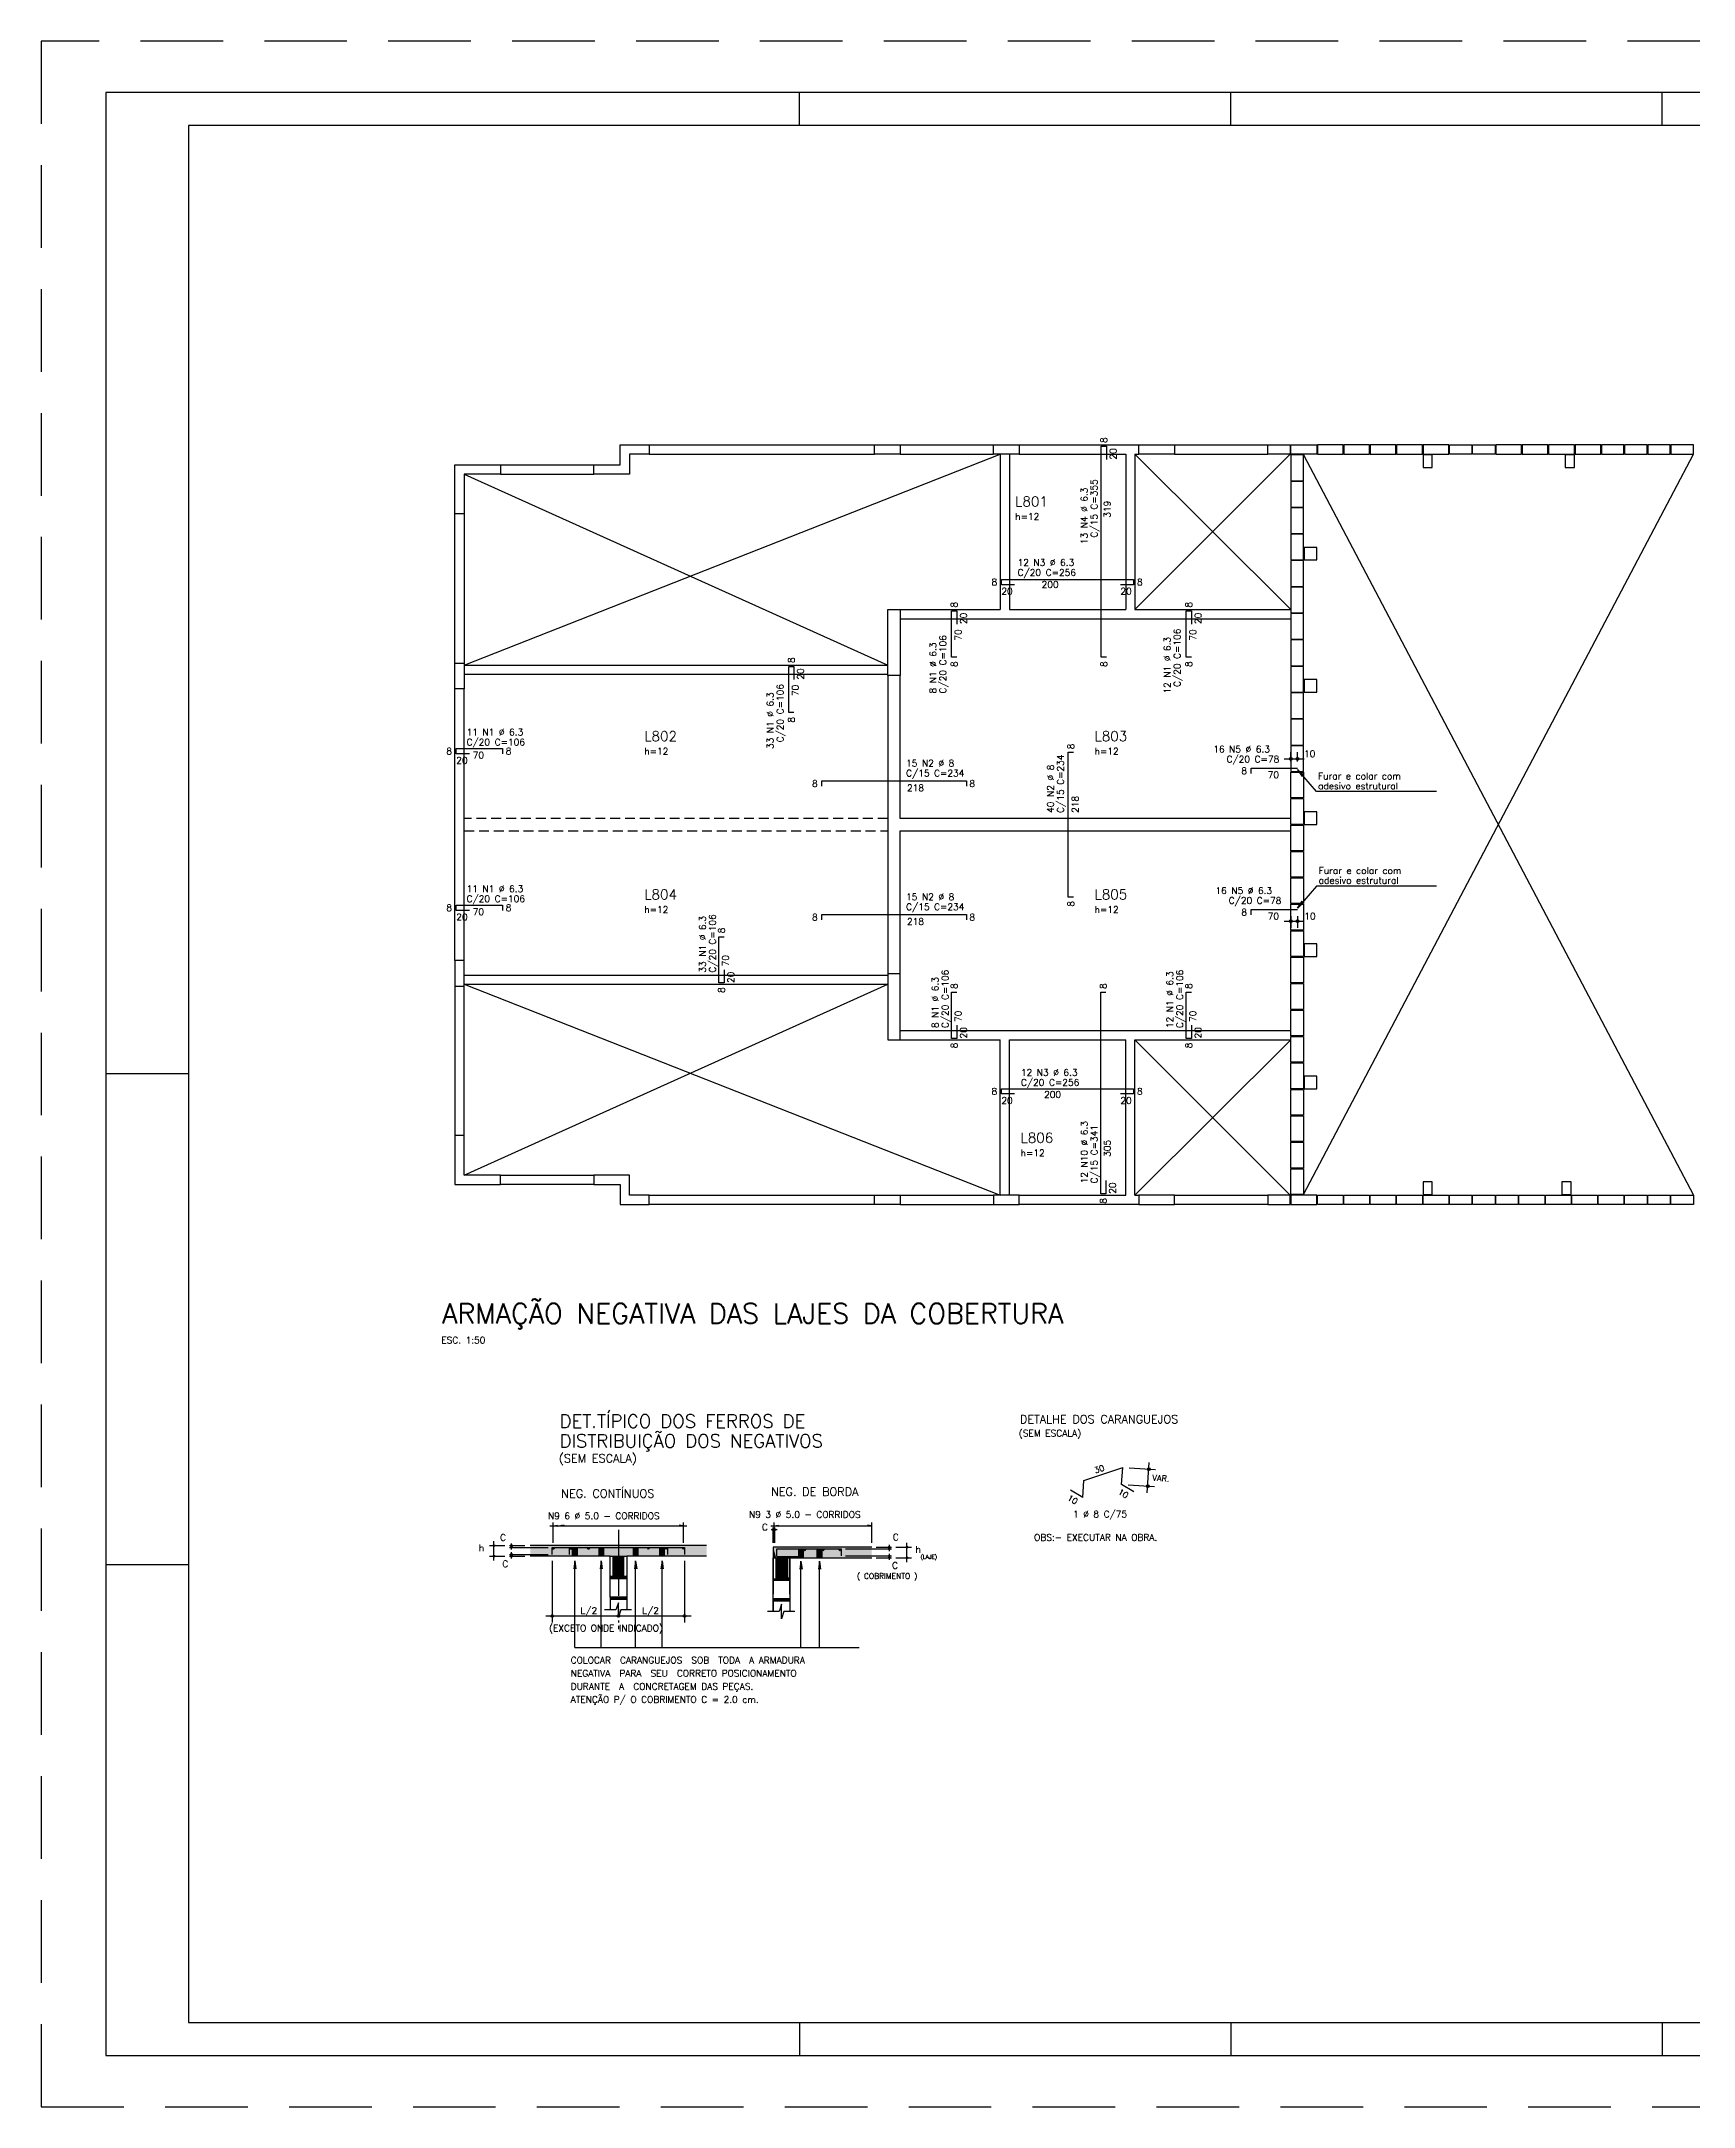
# Model space of a CAD drawing. Extents: x -1.9 to 86, y -1.5 to 61.
# Drawn here: x -1.9 to 48.1, y -1.5 to 61 of the extents above; entities that cross this region are included whole.
import ezdxf

# ---------------------------------------------------------------- set-up
doc = ezdxf.new("R2010")
doc.units = 0
doc.header["$MEASUREMENT"] = 0
for name, pattern in [('ESTILO_TQS_0001', [0.45, 0.3, -0.15]), ('ESTILO_TQS_0004', [3.3, 2, -0.4, 0.05, -0.4, 0.05, -0.4]), ('HIDDEN', [0.375, 0.25, -0.125])]:
    doc.linetypes.add(name, pattern=pattern)
doc.layers.get('0').update_dxf_attribs({"linetype": 'CONTINUOUS'})
doc.layers.get('Defpoints').update_dxf_attribs({"linetype": 'CONTINUOUS'})
for name, color, linetype in [('ARQ_FOLHA', 7, 'CONTINUOUS'), ('PENA_01', 1, 'CONTINUOUS'), ('PENA_02', 2, 'CONTINUOUS'), ('PENA_03', 3, 'CONTINUOUS'), ('PENA_04', 4, 'CONTINUOUS'), ('PENA_05', 5, 'CONTINUOUS'), ('PENA_06', 6, 'CONTINUOUS'), ('PENA_10', 253, 'CONTINUOUS')]:
    doc.layers.add(name, color=color, linetype=linetype)
doc.styles.get("Standard").update_dxf_attribs({"font": 'ROMANS.SHX'})

# ---------------------------------------------------------------- blocks, each defined once
blk = doc.blocks.new('FOLHA A1 - 841 X 594')
at = {"layer": 'ARQ_FOLHA', "color": 1}
for p, q in [((-631, 584), (-631, 594)), ((-500.5, 584), (-500.5, 594)), ((-370, 584), (-370, 594)), ((-816, 297), (-841, 297)), ((-816, 148.5), (-841, 148.5)), ((-631, 10), (-631, 0)), ((-500.5, 10), (-500.5, 0)), ((-370, 10), (-370, 0))]:
    blk.add_line(p, q, dxfattribs=at)
for points in [[(-841, 0), (0, 0), (0, 594), (-841, 594)], [(-816, 10), (-10, 10), (-10, 584), (-816, 584)]]:
    blk.add_lwpolyline(points, close=True, dxfattribs=at)
at = {"layer": 'Defpoints', "color": 8, "linetype": 'HIDDEN', "ltscale": 100}
blk.add_lwpolyline([(-860.5, 609.5), (-860.5, -15.5), (19.5, -15.5), (19.5, 609.5)], close=True, dxfattribs=at)
blk = doc.blocks.new('*U24')
blk.add_blockref('FOLHA A1 - 841 X 594', (0, 0))

msp = doc.modelspace()

# ---------------------------------------------------------------- linework, layer by layer
at = {"layer": 'PENA_01', "linetype": 'Continuous'}
for p, q in [((23.667, 41.757), (23.667, 32.737)), ((24.047, 37.437), (24.047, 41.757)), ((35.867, 39.157), (35.867, 39.439)), ((36.067, 39.157), (36.067, 39.439)), ((35.667, 39.239), (36.267, 39.239)), ((35.867, 37.437), (24.047, 37.437)), ((24.047, 37.057), (35.867, 37.057)), ((24.047, 32.737), (24.047, 37.057)), ((35.867, 34.478), (35.867, 34.126)), ((36.067, 34.478), (36.067, 34.126)), ((35.667, 34.326), (36.267, 34.326)), ((30.977, 17.781), (31.768, 17.73)), ((31.522, 17.031), (31.582, 17.942)), ((30.943, 17.269), (31.735, 17.217)), ((13.443, 16.034), (17.587, 16.034)), ((13.543, 15.513), (13.543, 16.134)), ((13.543, 16.034), (13.675, 16.052)), ((13.543, 16.034), (13.675, 16.017)), ((13.774, 16.034), (13.901, 16.034)), ((17.487, 16.034), (17.354, 16.052)), ((17.487, 16.034), (17.354, 16.017)), ((17.487, 15.516), (17.487, 16.134)), ((20.127, 16.034), (23.182, 16.034)), ((20.133, 15.917), (20.319, 15.917)), ((20.199, 15.517), (20.199, 15.984)), ((20.227, 15.513), (20.227, 16.134)), ((20.227, 16.034), (20.359, 16.052)), ((20.227, 16.034), (20.359, 16.017)), ((20.253, 15.517), (20.253, 15.984)), ((23.182, 16.034), (23.049, 16.052)), ((23.182, 16.034), (23.049, 16.017)), ((23.182, 15.516), (23.182, 16.134)), ((11.616, 15.432), (12.082, 15.432)), ((11.616, 15.112), (12.082, 15.112)), ((11.749, 14.979), (11.749, 15.566)), ((12.216, 15.432), (12.682, 15.432)), ((12.216, 15.379), (13.391, 15.379)), ((12.216, 15.166), (13.391, 15.166)), ((12.216, 15.112), (12.682, 15.112)), ((12.282, 15.312), (12.282, 15.499)), ((12.282, 15.046), (12.282, 15.232)), ((22.386, 15.33), (23.782, 15.33)), ((22.386, 15.117), (23.782, 15.117)), ((23.315, 15.384), (23.782, 15.384)), ((23.315, 15.064), (23.782, 15.064)), ((23.715, 15.264), (23.715, 15.45)), ((23.715, 14.997), (23.715, 15.184)), ((23.915, 15.384), (24.382, 15.384)), ((23.915, 15.064), (24.382, 15.064)), ((24.248, 14.93), (24.248, 15.517)), ((13.515, 14.966), (13.515, 13.102)), ((17.515, 14.966), (17.515, 13.102)), ((13.315, 13.302), (15.715, 13.302)), ((15.315, 13.302), (17.715, 13.302)), ((15.515, 13.164), (15.515, 13.102)), ((15.515, 13.164), (15.515, 13.102)), ((14.195, 12.348), (22.802, 12.348))]:
    msp.add_line(p, q, dxfattribs=at)
at = {"layer": 'PENA_01', "linetype": 'ESTILO_TQS_0001'}
for p, q in [((23.667, 37.437), (10.847, 37.437)), ((10.847, 37.057), (23.667, 37.057))]:
    msp.add_line(p, q, dxfattribs=at)
at = {"layer": 'PENA_01', "linetype": 'ESTILO_TQS_0004'}
msp.add_line((15.515, 15.907), (15.515, 12.598), dxfattribs=at)
at = {"layer": 'PENA_01', "linetype": 'Continuous'}
for points in [[(11.947, 48.137), (14.767, 48.137)], [(16.447, 48.737), (23.267, 48.737)], [(16.447, 48.457), (23.267, 48.457)], [(24.047, 48.737), (26.867, 48.737)], [(24.047, 48.457), (26.867, 48.457)], [(27.067, 48.457), (27.067, 43.757)], [(27.347, 48.457), (27.347, 43.757)], [(27.647, 48.737), (31.267, 48.737)], [(27.647, 48.457), (30.867, 48.457)], [(30.867, 48.457), (30.867, 43.757)], [(31.147, 48.457), (31.147, 43.757)], [(31.147, 48.457), (31.267, 48.457)], [(32.347, 48.737), (35.167, 48.737)], [(32.347, 48.457), (35.167, 48.457)], [(36.647, 48.457), (35.867, 48.457), (35.867, 48.737), (36.647, 48.737), (36.647, 48.457)], [(35.867, 48.437), (35.867, 47.657), (36.247, 47.657), (36.247, 48.437), (35.867, 48.437)], [(36.667, 48.457), (37.447, 48.457), (37.447, 48.737), (36.667, 48.737), (36.667, 48.457)], [(37.467, 48.457), (38.247, 48.457), (38.247, 48.737), (37.467, 48.737), (37.467, 48.457)], [(38.267, 48.457), (39.047, 48.457), (39.047, 48.737), (38.267, 48.737), (38.267, 48.457)], [(39.067, 48.457), (39.847, 48.457), (39.847, 48.737), (39.067, 48.737), (39.067, 48.457)], [(39.867, 48.457), (40.647, 48.457), (40.647, 48.737), (39.867, 48.737), (39.867, 48.457)], [(39.867, 48.437), (39.867, 48.057), (40.147, 48.057), (40.147, 48.437), (39.867, 48.437)], [(41.347, 48.457), (40.667, 48.457), (40.667, 48.737), (41.347, 48.737), (41.347, 48.457)], [(42.047, 48.457), (41.367, 48.457), (41.367, 48.737), (42.047, 48.737), (42.047, 48.457)], [(42.067, 48.457), (42.847, 48.457), (42.847, 48.737), (42.067, 48.737), (42.067, 48.457)], [(42.867, 48.457), (43.647, 48.457), (43.647, 48.737), (42.867, 48.737), (42.867, 48.457)], [(43.667, 48.457), (44.447, 48.457), (44.447, 48.737), (43.667, 48.737), (43.667, 48.457)], [(44.167, 48.437), (44.167, 48.057), (44.447, 48.057), (44.447, 48.437), (44.167, 48.437)], [(44.467, 48.457), (45.247, 48.457), (45.247, 48.737), (44.467, 48.737), (44.467, 48.457)], [(45.267, 48.457), (45.947, 48.457), (45.947, 48.737), (45.267, 48.737), (45.267, 48.457)], [(45.967, 48.457), (46.647, 48.457), (46.647, 48.737), (45.967, 48.737), (45.967, 48.457)], [(46.667, 48.457), (47.347, 48.457), (47.347, 48.737), (46.667, 48.737), (46.667, 48.457)], [(47.367, 48.457), (48.047, 48.457), (48.047, 48.737), (47.367, 48.737), (47.367, 48.457)], [(11.947, 47.857), (14.767, 47.857)], [(35.867, 47.637), (35.867, 46.857), (36.247, 46.857), (36.247, 47.637), (35.867, 47.637)], [(10.567, 42.137), (10.567, 46.657)], [(10.847, 46.657), (10.847, 42.137)], [(35.867, 46.837), (35.867, 46.057), (36.247, 46.057), (36.247, 46.837), (35.867, 46.837)], [(35.867, 46.037), (35.867, 45.257), (36.247, 45.257), (36.247, 46.037), (35.867, 46.037)], [(36.267, 45.257), (36.647, 45.257), (36.647, 45.637), (36.267, 45.637), (36.267, 45.257)], [(35.867, 45.237), (35.867, 44.457), (36.247, 44.457), (36.247, 45.237), (35.867, 45.237)], [(35.867, 44.437), (35.867, 43.657), (36.247, 43.657), (36.247, 44.437), (35.867, 44.437)], [(24.047, 43.757), (27.067, 43.757)], [(27.347, 43.757), (30.867, 43.757)], [(31.147, 43.757), (35.867, 43.757)], [(24.047, 43.477), (35.867, 43.477)], [(35.867, 43.637), (35.867, 42.857), (36.247, 42.857), (36.247, 43.637), (35.867, 43.637)], [(35.867, 42.837), (35.867, 42.057), (36.247, 42.057), (36.247, 42.837), (35.867, 42.837)], [(10.847, 42.077), (23.667, 42.077)], [(35.867, 42.037), (35.867, 41.257), (36.247, 41.257), (36.247, 42.037), (35.867, 42.037)], [(10.567, 33.137), (10.567, 41.357)], [(10.847, 41.797), (23.667, 41.797)], [(10.847, 33.137), (10.847, 41.357)], [(36.267, 41.257), (36.647, 41.257), (36.647, 41.637), (36.267, 41.637), (36.267, 41.257)], [(35.867, 41.237), (35.867, 40.457), (36.247, 40.457), (36.247, 41.237), (35.867, 41.237)], [(35.867, 40.437), (35.867, 39.657), (36.247, 39.657), (36.247, 40.437), (35.867, 40.437)], [(35.867, 39.637), (35.867, 38.857), (36.247, 38.857), (36.247, 39.637), (35.867, 39.637)], [(35.867, 38.057), (35.867, 38.837), (36.247, 38.837), (36.247, 38.057), (35.867, 38.057)], [(35.867, 37.257), (35.867, 38.037), (36.247, 38.037), (36.247, 37.257), (35.867, 37.257)], [(36.267, 37.257), (36.647, 37.257), (36.647, 37.637), (36.267, 37.637), (36.267, 37.257)], [(35.867, 36.457), (35.867, 37.237), (36.247, 37.237), (36.247, 36.457), (35.867, 36.457)], [(35.867, 35.657), (35.867, 36.437), (36.247, 36.437), (36.247, 35.657), (35.867, 35.657)], [(35.867, 34.857), (35.867, 35.637), (36.247, 35.637), (36.247, 34.857), (35.867, 34.857)], [(35.867, 34.057), (35.867, 34.837), (36.247, 34.837), (36.247, 34.057), (35.867, 34.057)], [(35.867, 33.257), (35.867, 34.037), (36.247, 34.037), (36.247, 33.257), (35.867, 33.257)], [(35.867, 32.457), (35.867, 33.237), (36.247, 33.237), (36.247, 32.457), (35.867, 32.457)], [(36.267, 33.257), (36.647, 33.257), (36.647, 33.637), (36.267, 33.637), (36.267, 33.257)], [(10.847, 32.697), (23.667, 32.697)], [(10.567, 32.357), (10.567, 27.837)], [(10.847, 32.417), (23.667, 32.417)], [(10.847, 27.837), (10.847, 32.357)], [(35.867, 31.657), (35.867, 32.437), (36.247, 32.437), (36.247, 31.657), (35.867, 31.657)], [(35.867, 30.857), (35.867, 31.637), (36.247, 31.637), (36.247, 30.857), (35.867, 30.857)], [(24.047, 31.017), (35.867, 31.017)], [(24.047, 30.737), (27.067, 30.737)], [(27.067, 26.037), (27.067, 30.737)], [(27.347, 26.037), (27.347, 30.737)], [(27.347, 30.737), (30.867, 30.737)], [(30.867, 26.037), (30.867, 30.737)], [(31.147, 26.037), (31.147, 30.737)], [(31.147, 30.737), (35.867, 30.737)], [(35.867, 30.057), (35.867, 30.837), (36.247, 30.837), (36.247, 30.057), (35.867, 30.057)], [(35.867, 29.257), (35.867, 30.037), (36.247, 30.037), (36.247, 29.257), (35.867, 29.257)], [(36.267, 29.257), (36.647, 29.257), (36.647, 29.637), (36.267, 29.637), (36.267, 29.257)], [(35.867, 28.457), (35.867, 29.237), (36.247, 29.237), (36.247, 28.457), (35.867, 28.457)], [(35.867, 27.657), (35.867, 28.437), (36.247, 28.437), (36.247, 27.657), (35.867, 27.657)], [(35.867, 26.857), (35.867, 27.637), (36.247, 27.637), (36.247, 26.857), (35.867, 26.857)], [(11.947, 26.637), (14.767, 26.637)], [(14.767, 26.357), (11.947, 26.357)], [(35.867, 26.057), (35.867, 26.837), (36.247, 26.837), (36.247, 26.057), (35.867, 26.057)], [(39.867, 26.437), (39.867, 26.057), (40.147, 26.057), (40.147, 26.437), (39.867, 26.437)], [(44.067, 26.437), (44.067, 26.057), (44.347, 26.057), (44.347, 26.437), (44.067, 26.437)], [(16.447, 26.037), (23.267, 26.037)], [(23.267, 25.757), (16.447, 25.757)], [(24.047, 26.037), (26.867, 26.037)], [(24.047, 25.757), (26.867, 25.757)], [(27.647, 26.037), (30.867, 26.037)], [(31.267, 25.757), (27.647, 25.757)], [(31.147, 26.037), (31.267, 26.037)], [(32.347, 26.037), (35.167, 26.037)], [(35.167, 25.757), (32.347, 25.757)], [(36.647, 26.037), (35.867, 26.037), (35.867, 25.757), (36.647, 25.757), (36.647, 26.037)], [(36.667, 26.037), (37.447, 26.037), (37.447, 25.757), (36.667, 25.757), (36.667, 26.037)], [(37.467, 26.037), (38.247, 26.037), (38.247, 25.757), (37.467, 25.757), (37.467, 26.037)], [(38.267, 26.037), (39.047, 26.037), (39.047, 25.757), (38.267, 25.757), (38.267, 26.037)], [(39.067, 26.037), (39.847, 26.037), (39.847, 25.757), (39.067, 25.757), (39.067, 26.037)], [(39.867, 26.037), (40.647, 26.037), (40.647, 25.757), (39.867, 25.757), (39.867, 26.037)], [(40.667, 26.037), (41.347, 26.037), (41.347, 25.757), (40.667, 25.757), (40.667, 26.037)], [(41.367, 26.037), (42.047, 26.037), (42.047, 25.757), (41.367, 25.757), (41.367, 26.037)], [(42.067, 26.037), (42.747, 26.037), (42.747, 25.757), (42.067, 25.757), (42.067, 26.037)], [(42.767, 26.037), (43.547, 26.037), (43.547, 25.757), (42.767, 25.757), (42.767, 26.037)], [(43.567, 26.037), (44.347, 26.037), (44.347, 25.757), (43.567, 25.757), (43.567, 26.037)], [(44.367, 26.037), (45.147, 26.037), (45.147, 25.757), (44.367, 25.757), (44.367, 26.037)], [(45.167, 26.037), (45.947, 26.037), (45.947, 25.757), (45.167, 25.757), (45.167, 26.037)], [(45.967, 26.037), (46.647, 26.037), (46.647, 25.757), (45.967, 25.757), (45.967, 26.037)], [(46.667, 26.037), (47.347, 26.037), (47.347, 25.757), (46.667, 25.757), (46.667, 26.037)], [(47.367, 26.037), (48.047, 26.037), (48.047, 25.757), (47.367, 25.757), (47.367, 26.037)], [(14.195, 12.348), (14.195, 14.973), (14.228, 14.725), (14.195, 14.973), (14.162, 14.725)], [(14.995, 12.348), (14.995, 14.973), (15.028, 14.725), (14.995, 14.973), (14.962, 14.725)], [(16.035, 12.348), (16.035, 14.973), (16.068, 14.725), (16.035, 14.973), (16.002, 14.725)], [(16.835, 12.348), (16.835, 14.973), (16.868, 14.725), (16.835, 14.973), (16.802, 14.725)], [(21.039, 12.348), (21.039, 14.963), (21.072, 14.716), (21.039, 14.963), (21.007, 14.716)], [(21.6, 12.348), (21.6, 14.963), (21.633, 14.716), (21.6, 14.963), (21.568, 14.716)]]:
    msp.add_lwpolyline(points, dxfattribs=at)
for centre, radius in [((20.199, 15.917), 0.0267), ((20.199, 15.917), 0.0133), ((20.253, 15.917), 0.0267), ((20.253, 15.917), 0.0133), ((11.749, 15.432), 0.0267), ((11.749, 15.112), 0.0267), ((11.749, 15.432), 0.0133), ((11.749, 15.112), 0.0133), ((12.282, 15.432), 0.0267), ((12.282, 15.379), 0.0267), ((12.282, 15.166), 0.0267), ((12.282, 15.112), 0.0267), ((12.282, 15.432), 0.0133), ((12.282, 15.379), 0.0133), ((12.282, 15.166), 0.0133), ((12.282, 15.112), 0.0133), ((23.715, 15.384), 0.0267), ((23.715, 15.33), 0.0267), ((23.715, 15.117), 0.0267), ((23.715, 15.064), 0.0267), ((23.715, 15.384), 0.0133), ((23.715, 15.33), 0.0133), ((23.715, 15.117), 0.0133), ((23.715, 15.064), 0.0133), ((24.248, 15.384), 0.0267), ((24.248, 15.064), 0.0267), ((24.248, 15.384), 0.0133), ((24.248, 15.064), 0.0133)]:
    msp.add_circle(centre, radius, dxfattribs=at)
at = {"layer": 'PENA_02', "linetype": 'Continuous'}
for points in [[(10.567, 48.137), (11.947, 48.137), (11.947, 47.857), (10.847, 47.857), (10.847, 46.657), (10.567, 46.657), (10.567, 48.137)], [(14.767, 48.137), (15.567, 48.137), (15.567, 48.737), (16.447, 48.737), (16.447, 48.457), (15.847, 48.457), (15.847, 47.857), (14.767, 47.857), (14.767, 48.137)], [(23.267, 48.737), (24.047, 48.737), (24.047, 48.457), (23.267, 48.457), (23.267, 48.737)], [(26.867, 48.737), (27.647, 48.737), (27.647, 48.457), (26.867, 48.457), (26.867, 48.737)], [(31.267, 48.737), (32.347, 48.737), (32.347, 48.457), (31.267, 48.457), (31.267, 48.737)], [(35.167, 48.737), (35.847, 48.737), (35.847, 48.457), (35.167, 48.457), (35.167, 48.737)], [(23.667, 41.757), (23.667, 43.757), (24.047, 43.757), (24.047, 41.757), (23.667, 41.757)], [(10.567, 41.357), (10.567, 42.137), (10.847, 42.137), (10.847, 41.357), (10.567, 41.357)], [(10.567, 33.137), (10.567, 32.357), (10.847, 32.357), (10.847, 33.137), (10.567, 33.137)], [(23.667, 32.737), (23.667, 30.737), (24.047, 30.737), (24.047, 32.737), (23.667, 32.737)], [(10.567, 26.357), (11.947, 26.357), (11.947, 26.637), (10.847, 26.637), (10.847, 27.837), (10.567, 27.837), (10.567, 26.357)], [(14.767, 26.357), (15.567, 26.357), (15.567, 25.757), (16.447, 25.757), (16.447, 26.037), (15.847, 26.037), (15.847, 26.637), (14.767, 26.637), (14.767, 26.357)], [(23.267, 26.037), (24.047, 26.037), (24.047, 25.757), (23.267, 25.757), (23.267, 26.037)], [(26.867, 25.757), (27.647, 25.757), (27.647, 26.037), (26.867, 26.037), (26.867, 25.757)], [(31.267, 25.757), (32.347, 25.757), (32.347, 26.037), (31.267, 26.037), (31.267, 25.757)], [(35.167, 25.757), (35.847, 25.757), (35.847, 26.037), (35.167, 26.037), (35.167, 25.757)]]:
    msp.add_lwpolyline(points, dxfattribs=at)
for centre, radius in [((35.867, 39.239), 0.04), ((35.867, 39.239), 0.02), ((36.067, 39.239), 0.04), ((36.067, 39.239), 0.02), ((35.867, 34.326), 0.04), ((35.867, 34.326), 0.02), ((36.067, 34.326), 0.04), ((36.067, 34.326), 0.02), ((31.569, 17.743), 0.04), ((31.569, 17.743), 0.02), ((31.535, 17.23), 0.04), ((31.535, 17.23), 0.02), ((13.515, 13.302), 0.04), ((13.515, 13.302), 0.02), ((15.515, 13.302), 0.04), ((15.515, 13.302), 0.04), ((15.515, 13.302), 0.02), ((15.515, 13.302), 0.02), ((17.515, 13.302), 0.04), ((17.515, 13.302), 0.02)]:
    msp.add_circle(centre, radius, dxfattribs=at)
at = {"layer": 'PENA_03', "linetype": 'Continuous'}
for p, q in [((35.867, 38.957), (35.867, 38.957)), ((36.067, 38.957), (36.067, 38.957)), ((35.867, 34.678), (35.867, 34.678)), ((36.067, 34.678), (36.067, 34.678)), ((15.262, 15.112), (12.842, 15.112)), ((18.182, 15.432), (12.848, 15.432)), ((14.128, 15.112), (14.128, 15.379)), ((14.262, 15.379), (14.262, 15.112)), ((14.928, 15.112), (14.928, 15.379)), ((15.062, 15.379), (15.062, 15.112)), ((15.262, 13.872), (15.262, 15.112)), ((18.182, 15.112), (15.768, 15.112)), ((15.768, 15.112), (15.768, 13.872)), ((15.966, 15.379), (16.144, 15.379)), ((16.144, 15.112), (15.966, 15.112)), ((15.968, 15.112), (15.968, 15.379)), ((16.102, 15.379), (16.102, 15.112)), ((16.768, 15.112), (16.768, 15.379)), ((16.968, 15.112), (16.817, 15.112)), ((16.902, 15.379), (16.902, 15.112)), ((23.182, 15.384), (20.199, 15.384)), ((20.199, 15.384), (20.199, 13.966)), ((20.199, 13.434), (20.199, 15.064)), ((20.706, 13.966), (20.706, 15.064)), ((20.706, 15.064), (23.182, 15.064)), ((20.706, 15.064), (20.706, 13.824)), ((20.973, 15.064), (20.973, 15.33)), ((21.106, 15.33), (21.106, 15.064)), ((21.51, 15.33), (21.667, 15.33)), ((21.667, 15.064), (21.51, 15.064)), ((21.534, 15.064), (21.534, 15.33)), ((21.667, 15.33), (21.667, 15.064)), ((15.262, 14.434), (15.768, 14.434)), ((20.199, 14.385), (20.706, 14.385)), ((15.768, 13.872), (15.262, 13.872)), ((15.262, 13.872), (15.262, 13.483)), ((15.262, 13.814), (15.768, 13.814)), ((15.768, 13.872), (15.768, 13.477)), ((20.706, 13.824), (20.199, 13.824)), ((20.199, 13.824), (20.199, 13.434)), ((20.199, 13.765), (20.706, 13.765)), ((20.706, 13.824), (20.706, 13.428)), ((15.515, 13.364), (15.515, 13.364)), ((15.515, 13.364), (15.515, 13.364))]:
    msp.add_line(p, q, dxfattribs=at)
for points in [[(10.847, 42.077), (27.067, 48.457)], [(31.147, 43.757), (35.847, 48.457)], [(31.147, 48.457), (35.867, 43.757)], [(36.247, 26.057), (48.047, 48.457)], [(36.247, 48.437), (48.047, 26.037)], [(10.847, 47.857), (23.667, 42.077)], [(40.278, 38.252), (36.638, 38.252), (36.068, 38.913), (36.255, 38.746), (36.068, 38.913), (36.205, 38.704)], [(40.278, 35.383), (36.638, 35.383), (36.068, 34.722), (36.205, 34.931), (36.068, 34.722), (36.255, 34.888)], [(10.847, 32.417), (27.067, 26.037)], [(10.847, 26.637), (23.667, 32.417)], [(31.147, 30.737), (35.847, 26.037)], [(31.147, 26.037), (35.867, 30.737)], [(15.262, 14.492), (15.262, 15.112), (15.768, 15.112), (15.768, 14.492), (15.262, 14.492)], [(15.352, 14.492), (15.352, 15.112)], [(15.672, 15.112), (15.672, 14.492)], [(20.199, 14.444), (20.199, 15.064), (20.706, 15.064), (20.706, 14.444), (20.289, 14.444)], [(20.289, 14.444), (20.289, 15.064)], [(20.629, 15.064), (20.629, 14.444)], [(15.912, 13.483), (15.588, 13.483), (15.515, 13.263), (15.515, 13.703), (15.442, 13.483), (15.09, 13.483)], [(20.85, 13.435), (20.526, 13.435), (20.453, 13.215), (20.453, 13.655), (20.38, 13.435), (20.028, 13.435)]]:
    msp.add_lwpolyline(points, dxfattribs=at)
for centre in [(13.543, 15.346), (14.076, 15.346), (14.609, 15.346), (16.42, 15.35), (16.953, 15.35), (17.487, 15.35), (21.148, 15.302), (21.705, 15.302), (22.224, 15.302)]:
    msp.add_circle(centre, 0.0267, dxfattribs=at)
for points in [[(13.569, 15.346), (13.529, 15.37), (13.518, 15.356)], [(13.569, 15.346), (13.518, 15.356), (13.518, 15.337)], [(13.569, 15.346), (13.518, 15.337), (13.529, 15.323)], [(13.569, 15.346), (13.547, 15.373), (13.529, 15.37)], [(13.569, 15.346), (13.529, 15.323), (13.547, 15.32)], [(13.569, 15.346), (13.563, 15.364), (13.547, 15.373)], [(13.569, 15.346), (13.547, 15.32), (13.563, 15.329)], [(13.569, 15.346), (13.563, 15.329), (13.569, 15.346)], [(14.103, 15.346), (14.063, 15.37), (14.051, 15.356)], [(14.103, 15.346), (14.051, 15.356), (14.051, 15.337)], [(14.103, 15.346), (14.051, 15.337), (14.063, 15.323)], [(14.103, 15.346), (14.081, 15.373), (14.063, 15.37)], [(14.103, 15.346), (14.063, 15.323), (14.081, 15.32)], [(14.103, 15.346), (14.097, 15.364), (14.081, 15.373)], [(14.103, 15.346), (14.081, 15.32), (14.097, 15.329)], [(14.103, 15.346), (14.097, 15.329), (14.103, 15.346)], [(14.636, 15.346), (14.596, 15.37), (14.584, 15.356)], [(14.636, 15.346), (14.584, 15.356), (14.584, 15.337)], [(14.636, 15.346), (14.584, 15.337), (14.596, 15.323)], [(14.636, 15.346), (14.614, 15.373), (14.596, 15.37)], [(14.636, 15.346), (14.596, 15.323), (14.614, 15.32)], [(14.636, 15.346), (14.63, 15.364), (14.614, 15.373)], [(14.636, 15.346), (14.614, 15.32), (14.63, 15.329)], [(14.636, 15.346), (14.63, 15.329), (14.636, 15.346)], [(16.447, 15.35), (16.407, 15.373), (16.395, 15.359)], [(16.447, 15.35), (16.395, 15.359), (16.395, 15.341)], [(16.447, 15.35), (16.395, 15.341), (16.407, 15.327)], [(16.447, 15.35), (16.424, 15.376), (16.407, 15.373)], [(16.447, 15.35), (16.407, 15.327), (16.424, 15.324)], [(16.447, 15.35), (16.44, 15.367), (16.424, 15.376)], [(16.447, 15.35), (16.424, 15.324), (16.44, 15.333)], [(16.447, 15.35), (16.44, 15.333), (16.447, 15.35)], [(16.98, 15.35), (16.94, 15.373), (16.928, 15.359)], [(16.98, 15.35), (16.928, 15.359), (16.928, 15.341)], [(16.98, 15.35), (16.928, 15.341), (16.94, 15.327)], [(16.98, 15.35), (16.958, 15.376), (16.94, 15.373)], [(16.98, 15.35), (16.94, 15.327), (16.958, 15.324)], [(16.98, 15.35), (16.974, 15.367), (16.958, 15.376)], [(16.98, 15.35), (16.958, 15.324), (16.974, 15.333)], [(16.98, 15.35), (16.974, 15.333), (16.98, 15.35)], [(17.513, 15.35), (17.473, 15.373), (17.461, 15.359)], [(17.513, 15.35), (17.461, 15.359), (17.461, 15.341)], [(17.513, 15.35), (17.461, 15.341), (17.473, 15.327)], [(17.513, 15.35), (17.491, 15.376), (17.473, 15.373)], [(17.513, 15.35), (17.473, 15.327), (17.491, 15.324)], [(17.513, 15.35), (17.507, 15.367), (17.491, 15.376)], [(17.513, 15.35), (17.491, 15.324), (17.507, 15.333)], [(17.513, 15.35), (17.507, 15.333), (17.513, 15.35)], [(21.175, 15.302), (21.135, 15.325), (21.123, 15.311)], [(21.175, 15.302), (21.123, 15.311), (21.123, 15.293)], [(21.175, 15.302), (21.123, 15.293), (21.135, 15.279)], [(21.175, 15.302), (21.153, 15.328), (21.135, 15.325)], [(21.175, 15.302), (21.135, 15.279), (21.153, 15.275)], [(21.175, 15.302), (21.169, 15.319), (21.153, 15.328)], [(21.175, 15.302), (21.153, 15.275), (21.169, 15.285)], [(21.175, 15.302), (21.169, 15.285), (21.175, 15.302)], [(21.731, 15.302), (21.691, 15.325), (21.68, 15.311)], [(21.731, 15.302), (21.68, 15.311), (21.68, 15.293)], [(21.731, 15.302), (21.68, 15.293), (21.691, 15.279)], [(21.731, 15.302), (21.709, 15.328), (21.691, 15.325)], [(21.731, 15.302), (21.691, 15.279), (21.709, 15.275)], [(21.731, 15.302), (21.725, 15.319), (21.709, 15.328)], [(21.731, 15.302), (21.709, 15.275), (21.725, 15.285)], [(21.731, 15.302), (21.725, 15.285), (21.731, 15.302)], [(22.251, 15.302), (22.211, 15.325), (22.199, 15.311)], [(22.251, 15.302), (22.199, 15.311), (22.199, 15.293)], [(22.251, 15.302), (22.199, 15.293), (22.211, 15.279)], [(22.251, 15.302), (22.228, 15.328), (22.211, 15.325)], [(22.251, 15.302), (22.211, 15.279), (22.228, 15.275)], [(22.251, 15.302), (22.244, 15.319), (22.228, 15.328)], [(22.251, 15.302), (22.228, 15.275), (22.244, 15.285)], [(22.251, 15.302), (22.244, 15.285), (22.251, 15.302)]]:
    msp.add_solid(points, dxfattribs=at)
at = {"layer": 'PENA_04', "linetype": 'Continuous'}
msp.add_line((22.253, 15.117), (22.253, 15.117), dxfattribs=at)
at = {"layer": 'PENA_05', "linetype": 'Continuous'}
for p, q in [((30.126, 42.317), (30.126, 48.697)), ((30.126, 48.697), (30.286, 48.697)), ((30.286, 48.697), (30.286, 48.297)), ((27.107, 44.51), (27.107, 44.67)), ((27.107, 44.67), (31.107, 44.67)), ((27.507, 44.51), (27.107, 44.51)), ((31.107, 44.51), (30.707, 44.51)), ((31.107, 44.67), (31.107, 44.51)), ((25.596, 42.317), (25.596, 43.717)), ((25.596, 43.717), (25.756, 43.717)), ((25.756, 43.717), (25.756, 43.317)), ((32.696, 42.317), (32.696, 43.717)), ((32.696, 43.717), (32.856, 43.717)), ((32.856, 43.717), (32.856, 43.317)), ((20.669, 40.637), (20.669, 42.037)), ((20.669, 42.037), (20.829, 42.037)), ((20.829, 42.037), (20.829, 41.637)), ((25.756, 42.317), (25.596, 42.317)), ((30.286, 42.317), (30.126, 42.317)), ((32.856, 42.317), (32.696, 42.317)), ((20.829, 40.637), (20.669, 40.637)), ((10.607, 39.393), (10.607, 39.553)), ((10.607, 39.553), (12.007, 39.553)), ((11.007, 39.393), (10.607, 39.393)), ((12.007, 39.553), (12.007, 39.393)), ((29.125, 35.057), (29.125, 39.437)), ((29.125, 39.437), (29.285, 39.437)), ((34.667, 38.797), (34.667, 38.957)), ((34.667, 38.957), (36.067, 38.957)), ((21.667, 38.416), (21.667, 38.576)), ((21.667, 38.576), (26.047, 38.576)), ((26.047, 38.576), (26.047, 38.416)), ((29.285, 35.057), (29.125, 35.057)), ((10.607, 34.653), (10.607, 34.813)), ((10.607, 34.813), (12.007, 34.813)), ((11.007, 34.653), (10.607, 34.653)), ((12.007, 34.813), (12.007, 34.653)), ((21.667, 34.372), (21.667, 34.532)), ((21.667, 34.532), (26.047, 34.532)), ((26.047, 34.532), (26.047, 34.372)), ((34.667, 34.518), (34.667, 34.678)), ((34.667, 34.678), (36.067, 34.678)), ((18.554, 32.457), (18.554, 33.857)), ((18.554, 33.857), (18.714, 33.857)), ((18.714, 32.857), (18.714, 32.457)), ((18.714, 32.457), (18.554, 32.457)), ((25.596, 30.777), (25.596, 32.177)), ((25.596, 32.177), (25.756, 32.177)), ((30.11, 26.077), (30.11, 32.177)), ((30.11, 32.177), (30.27, 32.177)), ((32.696, 30.777), (32.696, 32.177)), ((32.696, 32.177), (32.856, 32.177)), ((25.756, 30.777), (25.596, 30.777)), ((25.756, 31.177), (25.756, 30.777)), ((32.856, 30.777), (32.696, 30.777)), ((32.856, 31.177), (32.856, 30.777)), ((27.107, 29.098), (27.107, 29.258)), ((27.107, 29.258), (31.107, 29.258)), ((27.507, 29.098), (27.107, 29.098)), ((31.107, 29.098), (30.707, 29.098)), ((31.107, 29.258), (31.107, 29.098)), ((30.27, 26.477), (30.27, 26.077)), ((30.27, 26.077), (30.11, 26.077)), ((29.601, 17.4), (30.777, 17.795)), ((30.744, 17.282), (30.777, 17.795)), ((29.568, 16.887), (29.198, 17.114)), ((29.568, 16.887), (29.601, 17.4)), ((31.113, 17.055), (30.744, 17.282)), ((14.021, 15.379), (14.021, 15.159)), ((17.004, 15.379), (17.004, 15.159)), ((20.313, 15.33), (22.253, 15.33)), ((20.313, 15.103), (20.313, 15.33)), ((20.313, 15.103), (21.113, 15.103)), ((22.253, 15.33), (22.253, 15.117))]:
    msp.add_line(p, q, dxfattribs=at)
msp.add_lwpolyline([(13.515, 15.166), (13.515, 15.379), (17.515, 15.379), (17.515, 15.166)], dxfattribs=at)
at = {"layer": 'PENA_10', "linetype": 'Continuous'}
for points in [[(12.848, 15.432), (12.848, 15.112), (15.352, 15.112)], [(12.848, 15.432), (15.352, 15.112), (18.182, 15.432)], [(14.128, 15.112), (14.262, 15.112), (14.262, 15.379)], [(14.128, 15.112), (14.262, 15.379), (14.128, 15.379)], [(14.128, 15.112), (14.128, 15.379), (14.128, 15.112)], [(14.928, 15.112), (15.062, 15.112), (15.062, 15.379)], [(14.928, 15.112), (15.062, 15.379), (14.928, 15.379)], [(14.928, 15.112), (14.928, 15.379), (14.928, 15.112)], [(15.352, 15.112), (15.672, 15.112), (18.182, 15.432)], [(15.352, 14.492), (15.672, 14.492), (15.352, 15.112)], [(15.672, 14.492), (15.672, 15.112), (15.352, 15.112)], [(15.672, 15.112), (18.182, 15.112), (18.182, 15.432)], [(15.968, 15.112), (16.102, 15.112), (16.102, 15.379)], [(15.968, 15.112), (16.102, 15.379), (15.968, 15.379)], [(15.968, 15.112), (15.968, 15.379), (15.968, 15.112)], [(16.768, 15.112), (16.902, 15.112), (16.902, 15.379)], [(16.768, 15.112), (16.902, 15.379), (16.768, 15.379)], [(16.768, 15.112), (16.768, 15.379), (16.768, 15.112)], [(20.199, 15.384), (20.199, 15.064), (20.289, 15.064)], [(20.199, 15.384), (20.289, 15.064), (23.182, 15.384)], [(20.289, 15.064), (20.629, 15.064), (23.182, 15.384)], [(20.289, 14.444), (20.629, 14.444), (20.289, 15.064)], [(20.629, 14.444), (20.629, 15.064), (20.289, 15.064)], [(20.629, 15.064), (23.182, 15.064), (23.182, 15.384)], [(20.973, 15.064), (21.106, 15.064), (21.106, 15.33)], [(20.973, 15.064), (21.106, 15.33), (20.973, 15.33)], [(20.973, 15.064), (20.973, 15.33), (20.973, 15.064)], [(21.534, 15.064), (21.667, 15.064), (21.667, 15.33)], [(21.534, 15.064), (21.667, 15.33), (21.534, 15.33)], [(21.534, 15.064), (21.534, 15.33), (21.534, 15.064)], [(15.262, 14.492), (15.768, 14.492), (15.768, 14.434)], [(15.262, 14.492), (15.768, 14.434), (15.262, 14.434)], [(15.262, 14.492), (15.262, 14.434), (15.262, 14.492)], [(20.199, 14.444), (20.706, 14.444), (20.706, 14.385)], [(20.199, 14.444), (20.706, 14.385), (20.199, 14.385)], [(20.199, 14.444), (20.199, 14.385), (20.199, 14.444)], [(15.262, 13.872), (15.768, 13.872), (15.768, 13.814)], [(15.262, 13.872), (15.768, 13.814), (15.262, 13.814)], [(15.262, 13.872), (15.262, 13.814), (15.262, 13.872)], [(20.199, 13.824), (20.706, 13.824), (20.706, 13.765)], [(20.199, 13.824), (20.706, 13.765), (20.199, 13.765)], [(20.199, 13.824), (20.199, 13.765), (20.199, 13.824)]]:
    msp.add_solid(points, dxfattribs=at)

# ---------------------------------------------------------------- block references
at = {"xscale": 0.09999999999999938, "yscale": 0.09999999999999938, "zscale": 0.09999999999999938}
msp.add_blockref('*U24', (84.1, 0.003), dxfattribs=at)

# ---------------------------------------------------------------- texts
at = {"layer": 'PENA_01', "linetype": 'Continuous'}
for s, rotation, p in [('30', 18.558, (29.949, 17.613)), ('VAR.', 356.248, (31.669, 17.398)), ('10', 328.465, (29.083, 16.83)), ('10', 328.465, (30.614, 17.01))]:
    msp.add_text(s, height=0.18, rotation=rotation, dxfattribs=at).set_placement(p)
for s, height, p in [('1 %%c 8 C/75', 0.2, (29.273, 16.285)), ('C', 0.2, (11.935, 15.577)), ('C', 0.2, (19.857, 15.894)), ('C', 0.2, (23.82, 15.59)), ('h', 0.2, (11.291, 15.265)), ('h', 0.2, (24.506, 15.217)), ('(LAJE)', 0.12, (24.658, 15.032)), ('C', 0.2, (12.001, 14.782)), ('( COBRIMENTO )', 0.16667, (22.732, 14.427)), ('C', 0.2, (23.797, 14.733))]:
    msp.add_text(s, height=height, dxfattribs=at).set_placement(p)
at = {"layer": 'PENA_03', "linetype": 'Continuous'}
for s, p in [('8', (30.306, 48.797)), ('20', (30.586, 48.297)), ('C/15 C=355', (30.011, 45.935)), ('13 N4 %%c 6.3', (29.711, 45.735)), ('319', (30.409, 46.535)), ('8', (25.776, 43.817)), ('8', (32.876, 43.817)), ('70', (25.896, 42.817)), ('20', (26.056, 43.317)), ('C/20 C=106', (32.523, 41.414)), ('70', (32.996, 42.817)), ('20', (33.156, 43.317)), ('8 N1 %%c 6.3', (25.135, 41.217)), ('C/20 C=106', (25.435, 41.217)), ('12 N1 %%c 6.3', (32.223, 41.214)), ('8', (20.849, 42.137)), ('20', (21.129, 41.637)), ('8', (25.776, 42.017)), ('8', (30.306, 42.017)), ('8', (32.876, 42.017)), ('C/20 C=106', (20.508, 39.737)), ('70', (20.969, 41.137)), ('33 N1 %%c 6.3', (20.208, 39.537)), ('8', (20.849, 40.337)), ('8', (29.309, 39.529)), ('40 N2 %%c 8', (28.692, 37.604)), ('C/15 C=234', (28.992, 37.604)), ('218', (29.441, 37.604)), ('33 N1 %%c 6.3', (18.16, 32.771)), ('C/20 C=106', (18.46, 32.771)), ('8', (29.309, 34.765)), ('8', (18.734, 33.957)), ('70', (18.854, 32.957)), ('20', (19.014, 32.457)), ('8 N1 %%c 6.3', (25.201, 31.091)), ('C/20 C=106', (25.501, 31.091)), ('12 N1 %%c 6.3', (32.301, 31.091)), ('C/20 C=106', (32.601, 31.091)), ('8', (18.734, 32.157)), ('8', (25.776, 32.277)), ('8', (30.29, 32.277)), ('8', (32.876, 32.277)), ('70', (25.896, 31.277)), ('70', (32.996, 31.277)), ('20', (26.056, 30.777)), ('20', (33.156, 30.777)), ('8', (25.776, 30.477)), ('8', (32.876, 30.477)), ('12 N10 %%c 6.3', (29.715, 26.391)), ('C/15 C=341', (30.015, 26.391)), ('305', (30.411, 27.195)), ('20', (30.57, 26.077)), ('8', (30.29, 25.777))]:
    msp.add_text(s, height=0.2, rotation=90, dxfattribs=at).set_placement(p)
for s, height, p in [('L801', 0.3, (27.523, 46.877)), ('h=12', 0.2, (27.523, 46.469)), ('C/20 C=256', 0.2, (27.595, 44.777)), ('12 N3 %%c 6.3', 0.2, (27.595, 45.077)), ('8', 0.2, (26.807, 44.49)), ('20', 0.2, (27.107, 44.21)), ('200', 0.2, (28.321, 44.414)), ('20', 0.2, (30.707, 44.21)), ('8', 0.2, (31.207, 44.49)), ('11 N1 %%c 6.3', 0.2, (10.92, 39.947)), ('L802', 0.3, (16.299, 39.776)), ('L803', 0.3, (29.925, 39.776)), ('8', 0.2, (10.307, 39.373)), ('C/20 C=106', 0.2, (10.92, 39.647)), ('70', 0.2, (11.107, 39.253)), ('8', 0.2, (12.107, 39.373)), ('h=12', 0.2, (16.299, 39.368)), ('h=12', 0.2, (29.925, 39.368)), ('16 N5 %%c 6.3', 0.2, (33.519, 39.43)), ('10', 0.2, (36.266, 39.295)), ('20', 0.2, (10.607, 39.093)), ('C/15 C=234', 0.2, (24.221, 38.706)), ('15 N2 %%c 8', 0.2, (24.221, 39.006)), ('C/20 C=78', 0.2, (33.919, 39.13)), ('8', 0.2, (34.367, 38.777)), ('70', 0.2, (35.167, 38.657)), ('Furar e colar com', 0.2, (36.69, 38.618)), ('8', 0.2, (21.375, 38.392)), ('218', 0.2, (24.249, 38.26)), ('8', 0.2, (26.139, 38.392)), ('adesivo estrutural', 0.2, (36.69, 38.318)), ('adesivo estrutural', 0.2, (36.708, 35.46)), ('Furar e colar com', 0.2, (36.708, 35.76)), ('C/20 C=106', 0.2, (10.92, 34.907)), ('11 N1 %%c 6.3', 0.2, (10.92, 35.207)), ('L804', 0.3, (16.299, 34.987)), ('15 N2 %%c 8', 0.2, (24.221, 34.962)), ('L805', 0.3, (29.925, 34.987)), ('16 N5 %%c 6.3', 0.2, (33.584, 35.151)), ('C/20 C=78', 0.2, (33.984, 34.851)), ('8', 0.2, (10.307, 34.633)), ('20', 0.2, (10.607, 34.353)), ('70', 0.2, (11.107, 34.513)), ('8', 0.2, (12.107, 34.633)), ('h=12', 0.2, (16.299, 34.579)), ('8', 0.2, (21.375, 34.348)), ('C/15 C=234', 0.2, (24.221, 34.662)), ('218', 0.2, (24.249, 34.217)), ('8', 0.2, (26.139, 34.348)), ('h=12', 0.2, (29.925, 34.579)), ('8', 0.2, (34.367, 34.498)), ('70', 0.2, (35.167, 34.378)), ('10', 0.2, (36.271, 34.376)), ('C/20 C=256', 0.2, (27.696, 29.348)), ('12 N3 %%c 6.3', 0.2, (27.696, 29.648)), ('8', 0.2, (26.807, 29.078)), ('20', 0.2, (27.107, 28.798)), ('200', 0.2, (28.399, 28.979)), ('20', 0.2, (30.707, 28.798)), ('8', 0.2, (31.207, 29.078)), ('L806', 0.3, (27.686, 27.622)), ('h=12', 0.2, (27.686, 27.214)), ('ESC. 1:50', 0.2, (10.154, 21.549)), ('(SEM ESCALA)', 0.2, (27.634, 18.73)), ('(SEM ESCALA)', 0.25, (13.714, 17.948)), ('N9 6 %%c 5.0 - CORRIDOS', 0.2, (13.383, 16.23)), ('N9 3 %%c 5.0 - CORRIDOS', 0.2, (19.465, 16.272)), ('N9 %%c 5 C=COR', 0.01, (13.769, 16.042)), ('OBS:- EXECUTAR NA OBRA.', 0.2, (28.095, 15.58)), ('L/2', 0.2, (14.367, 13.362)), ('L/2', 0.2, (16.235, 13.362)), ('(EXCETO ONDE INDICADO)', 0.2, (13.417, 12.837)), ('COLOCAR  CARANGUEJOS  SOB  TODA  A ARMADURA', 0.2, (14.07, 11.863)), ('NEGATIVA  PARA  SEU  CORRETO POSICIONAMENTO', 0.2, (14.07, 11.467)), ('DURANTE  A  CONCRETAGEM DAS PEÇAS.', 0.2, (14.07, 11.071)), ('ATENÇÃO P/ O COBRIMENTO C = 2.0 cm.', 0.2, (14.07, 10.675))]:
    msp.add_text(s, height=height, dxfattribs=at).set_placement(p)
at = {"layer": 'PENA_05', "linetype": 'Continuous'}
for s, height, p in [('DET.TÍPICO DOS FERROS DE ', 0.4, (13.733, 18.998)), ('DETALHE DOS CARANGUEJOS', 0.25, (27.667, 19.13)), ('DISTRIBUIÇÃO DOS NEGATIVOS', 0.4, (13.733, 18.398)), ('NEG. CONTÍNUOS', 0.25, (13.785, 16.882)), ('NEG. DE BORDA', 0.25, (20.134, 16.938))]:
    msp.add_text(s, height=height, dxfattribs=at).set_placement(p)
at = {"layer": 'PENA_06', "linetype": 'Continuous'}
msp.add_text('ARMAÇÃO NEGATIVA DAS LAJES DA COBERTURA', height=0.6, dxfattribs=at).set_placement((10.18, 22.157))

doc.saveas('drawing.dxf')
